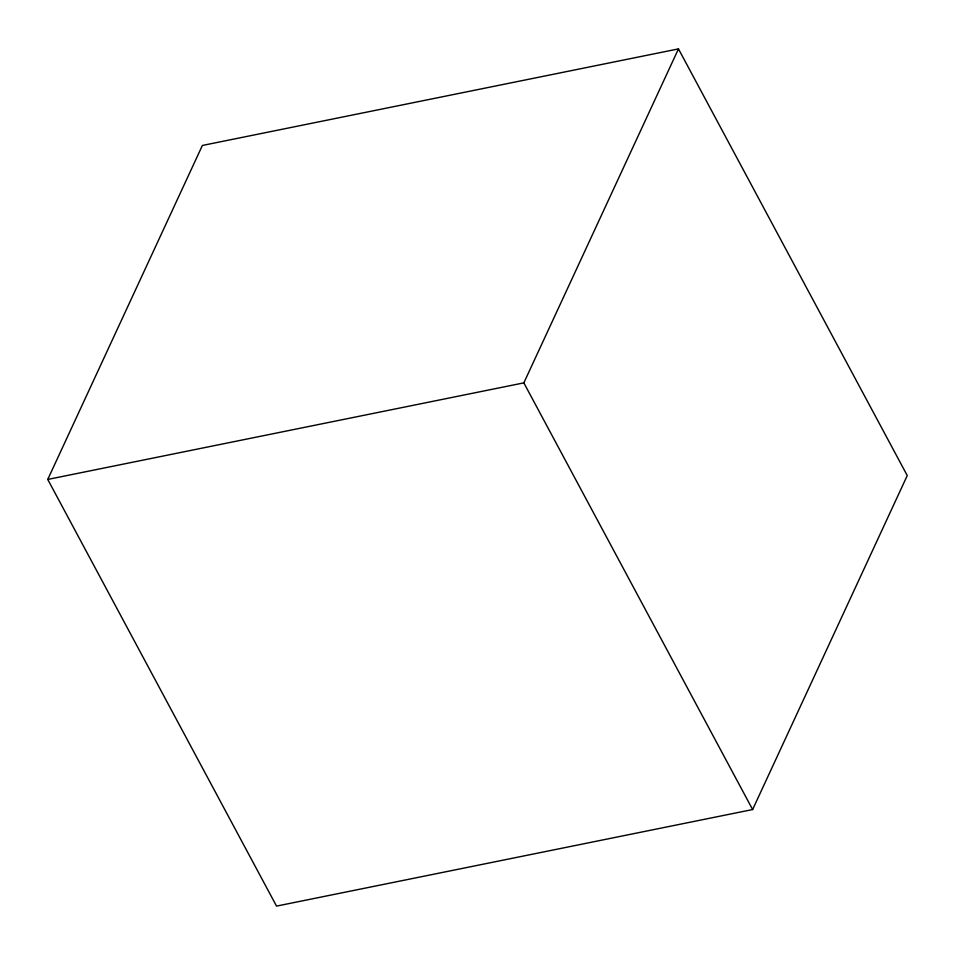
<?xml version="1.0" encoding="UTF-8"?>
<svg xmlns="http://www.w3.org/2000/svg" width="955" height="955" viewBox="0 0 955 955"><rect width="100%" height="100%" fill="white"/><g stroke="black" fill="none" stroke-linecap="round" stroke-linejoin="round"><path stroke-width="1.43" d="M47.75 479.434L202.376 145.458L678.468 48.896L907.25 475.566L752.624 809.542L276.532 906.104L47.75 479.434L523.841 382.871L678.468 48.896M523.841 382.871L752.624 809.542"/></g></svg>
